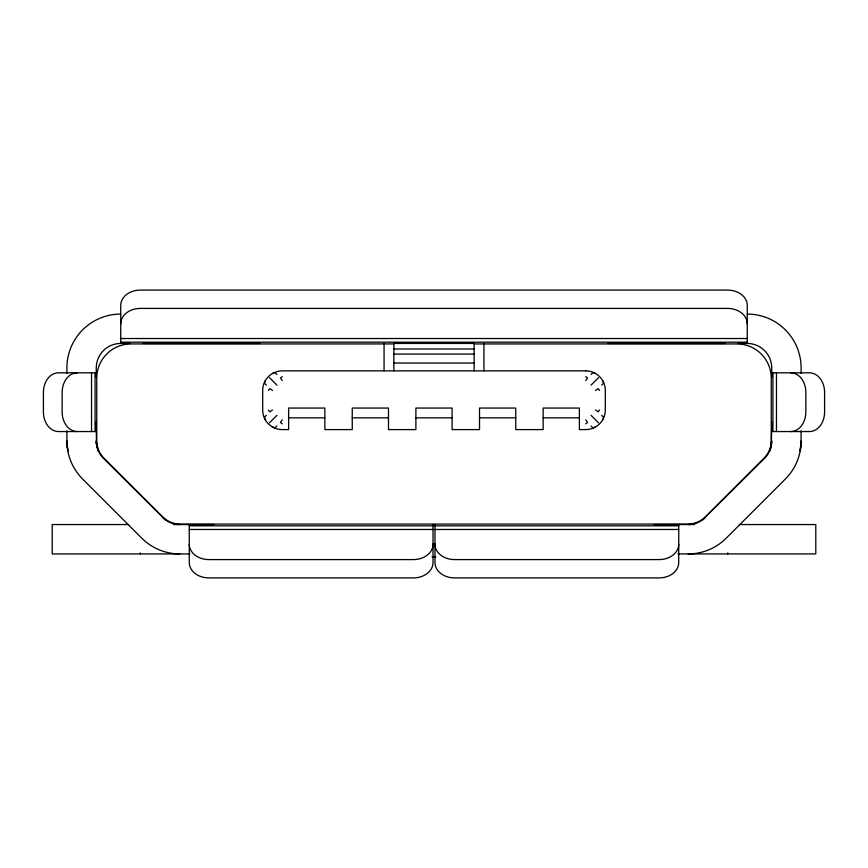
<?xml version="1.0" encoding="UTF-8"?>
<svg xmlns="http://www.w3.org/2000/svg" width="868" height="868" viewBox="0 0 868 868"><rect width="100%" height="100%" fill="white"/><g stroke="black" fill="none" stroke-linecap="round" stroke-linejoin="round"><path stroke-width="1.3" d="M771.348 445.349L771.739 421.761M771.11 446.326L769.536 451.132L771.012 446.89L771.739 440.998A24.478 24.478 0 0 1 764.524 458.347M265.304 380.651L264.425 383.189L266.335 385.099M602.696 419.808L603.575 417.258L601.665 415.349M282.263 419.808L280.451 422.423L282.263 423.855M585.737 380.651L587.549 378.036L585.737 376.593M268.418 390.437L269.861 388.625L272.476 390.437M599.582 410.011L598.139 411.823L595.524 410.011M266.335 415.349L264.425 417.258L265.304 419.808M269.471 422.803L276.968 415.316M276.925 425.949L275.015 427.859L272.476 426.969M591.075 374.499L592.985 372.589L595.524 373.479M591.032 385.142L598.529 377.645M601.665 385.099L603.575 383.189L602.696 380.651M702.863 519.661L764.567 458.304M282.263 376.593L280.451 378.036L282.263 380.651M585.737 423.855L587.549 422.423L585.737 419.808M272.476 410.011L269.861 411.823L268.418 410.011M595.524 390.437L598.139 388.625L599.582 390.437M272.476 373.479L275.015 372.589L276.925 374.499M595.524 426.969L592.985 427.859L591.075 425.949M120.739 338.52L747.261 338.52M120.739 342.187L747.261 342.187M96.261 377.396L96.261 367.923A24.478 24.478 0 0 1 120.739 343.446L130.157 343.446M142.764 343.446L260.237 343.446M607.763 343.446L725.236 343.446M737.843 343.446L747.261 343.446A24.478 24.478 0 0 1 771.739 367.923L771.739 377.396M393.866 343.934L131.014 343.934A34.264 34.264 0 0 0 96.749 378.198L96.749 440.792A24.478 24.478 0 0 0 103.921 458.098L162.717 516.894A24.478 24.478 0 0 0 180.023 524.066L687.977 524.066A24.478 24.478 0 0 0 705.283 516.894L764.079 458.098A24.478 24.478 0 0 0 771.251 440.792L771.251 378.198A34.264 34.264 0 0 0 736.986 343.934L474.134 343.934M393.866 349.001L474.134 349.001M393.866 354.101L474.134 354.101M393.866 363.03L474.134 363.03M96.261 372.817L58.471 372.817A19.584 15.071 -90 0 0 43.4 392.39L43.4 411.974A19.584 15.071 90 0 0 58.471 431.548L96.261 431.548M771.739 372.817L809.529 372.817A19.584 15.071 90 0 1 824.6 392.39L824.6 411.974A19.584 15.071 -90 0 1 809.529 431.548L771.739 431.548M288.632 417.844L324.849 417.844M352.256 417.844L388.484 417.844M415.891 417.844L452.109 417.844M479.516 417.844L515.744 417.844M543.151 417.844L579.368 417.844M128.648 524.554L52.21 524.554L52.21 553.925L190.081 553.925M173.383 524.554L213.734 524.554M654.266 524.554L694.617 524.554M739.352 524.554L815.79 524.554L815.79 553.925L677.919 553.925M189.267 525.813L433.024 525.813M434.976 525.813L678.733 525.813M189.267 529.48L433.024 529.48M434.976 529.48L678.733 529.48M433.024 544.127L435.486 544.127M432.069 556.855L435.931 556.855M165.137 519.661L103.433 458.304M591.032 415.316L598.529 422.803M269.471 377.645L276.968 385.142M96.89 446.326L98.464 451.132L96.446 443.949L96.261 421.761M96.652 445.349L96.261 440.998A24.478 24.478 0 0 0 103.476 458.347M801.11 373.338L801.11 367.923A53.838 53.838 0 0 0 747.261 314.075M801.11 430.734L801.034 443.754L800.144 451.132L801.11 440.998A53.838 53.838 0 0 1 785.334 479.071L726.256 538.149A53.838 53.838 0 0 1 688.183 553.925M776.469 372.817L776.469 431.548M772.943 372.817L772.943 431.548M747.261 343.446L747.261 305.395A19.584 15.298 0 0 0 727.688 290.096L140.312 290.096A19.584 15.298 0 0 0 120.739 305.395L120.739 343.446M727.688 552.916L727.688 553.925M678.733 524.554L678.733 562.605A19.584 15.298 0 0 1 659.159 577.904L454.561 577.904A19.584 15.298 0 0 1 434.976 562.605L434.976 524.554M483.932 343.934L483.932 370.853M474.134 370.853L474.134 343.446L393.866 343.446L393.866 370.853M433.024 524.554L433.024 562.605A19.584 15.298 0 0 1 413.439 577.904L208.841 577.904A19.584 15.298 0 0 1 189.267 562.605L189.267 524.554M384.068 343.934L384.068 370.853M140.312 552.916L140.312 553.925M95.057 372.817L95.057 431.548M91.531 372.817L91.531 431.548M66.89 373.338L66.89 367.923A53.838 53.838 0 0 1 120.739 314.075M66.89 430.734L66.966 443.754L67.856 451.132L66.89 440.998A53.838 53.838 0 0 0 82.666 479.071L141.744 538.149A53.838 53.838 0 0 0 179.817 553.925M179.817 524.554A24.478 24.478 0 0 1 162.511 517.382M705.489 517.382A24.478 24.478 0 0 1 688.183 524.554M790.781 431.548A19.584 15.071 -90 0 0 805.851 411.974L805.851 392.39A19.584 15.071 90 0 0 790.781 372.817M77.219 431.548A19.584 15.071 90 0 1 62.149 411.974L62.149 392.39A19.584 15.071 -90 0 1 77.219 372.817M433.024 544.279A19.584 15.298 0 0 1 413.439 559.589L208.841 559.589A19.584 15.298 0 0 1 189.267 544.279M678.733 544.279A19.584 15.298 0 0 1 659.159 559.589L454.561 559.589A19.584 15.298 0 0 1 434.976 544.279M120.739 323.721A19.584 15.298 0 0 1 140.312 308.411L727.688 308.411A19.584 15.298 0 0 1 747.261 323.721M585.737 370.853L282.263 370.853A19.584 19.584 0 0 0 262.689 390.437L262.689 410.011A19.584 19.584 0 0 0 282.263 429.595L288.632 429.595L288.632 408.058L324.849 408.058L324.849 429.595L352.256 429.595L352.256 408.058L388.484 408.058L388.484 429.595L415.891 429.595L415.891 408.058L452.109 408.058L452.109 429.595L479.516 429.595L479.516 408.058L515.744 408.058L515.744 429.595L543.151 429.595L543.151 408.058L579.368 408.058L579.368 429.595L585.737 429.595A19.584 19.584 0 0 0 605.311 410.011L605.311 390.437A19.584 19.584 0 0 0 585.737 370.853"/></g></svg>
